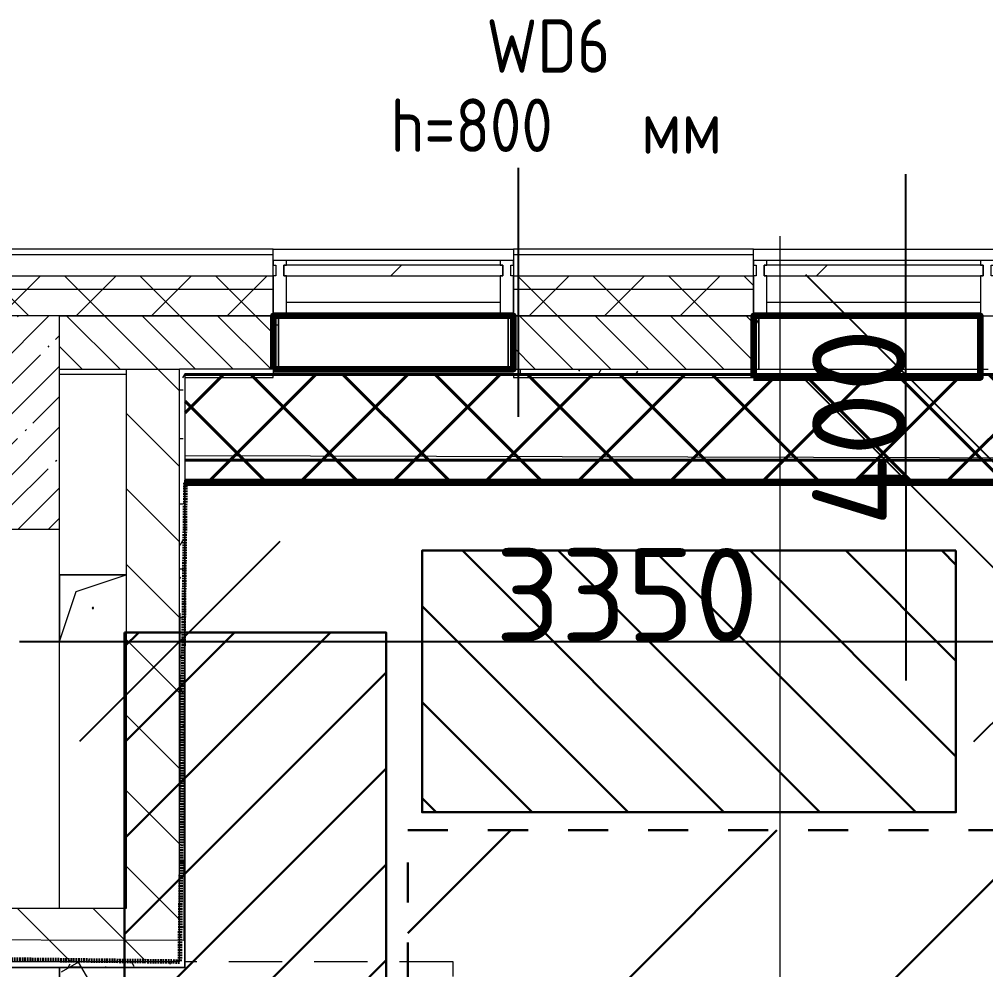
# Model space of a CAD drawing. Header units: millimetres. Extents: x -249154 to 415037, y -45458 to 354837.
# Drawn here: x 14224 to 17844, y 24514 to 28075 of the extents above; entities that cross this region are included whole.
import ezdxf

# ---------------------------------------------------------------- set-up
doc = ezdxf.new("R2010")
doc.units = ezdxf.units.MM
doc.linetypes.add('200_ШТРИХ__ш1_п0_6_', pattern=[320, 200, -120])
doc.linetypes.add('Штрих короткий', pattern=[600, 300, -300])
for name, color, linetype, lineweight in [('0) НЗ Ремонт штукатурка', 6, 'Continuous', 60), ('0) строит. леса', 20, 'Continuous', 30), ('3.3) Шпаклевка баз. фин. WD5-13', 160, 'Continuous', 140), ('5.6) Перегародка WD6', 6, 'Continuous', 40), ('839 штук откосы', 3, 'Continuous', 158), ('874 шпакл откосы', 5, 'Continuous', 158), ('A-AREA-BNDY', 7, 'Continuous', 5), ('A-FLOR', 7, 'Continuous', 9), ('A-GENM', 7, 'Continuous', 9), ('A-GLAZ-CURT', 7, 'Continuous', 9), ('A-GLAZ-CURT-1', 7, 'Continuous', 5), ('A-GLAZ-CURT-2', 7, 'Continuous', 20), ('A-GLAZ-CWMG', 7, 'Continuous', 9), ('A-GLAZ-CWMG-1', 7, 'Continuous', 20), ('A-WALL', 7, 'Continuous', 5), ('I-WALL', 7, 'Continuous', 5), ('S-COLS', 7, 'Continuous', 9), ('S-COLS-1', 7, 'Continuous', 5), ('Оси', 7, 'Continuous', 9)]:
    doc.layers.add(name, color=color, linetype=linetype, lineweight=lineweight)
for name, color, linetype, lineweight, true_color in [('A-DOOR-1', 7, 'Continuous', 5, 0xc0c0c0), ('A-DOOR-3', 7, '200_ШТРИХ__ш1_п0_6_', 5, 0xc0c0c0), ('A-DOOR-FRAM-1', 7, 'Continuous', 5, 0xc0c0c0), ('A-WALL-1', 9, 'Continuous', 5, 0x808080), ('A-WALL-FNSH-1', 9, 'Continuous', 5, 0x808080)]:
    doc.layers.add(name, color=color, linetype=linetype, lineweight=lineweight, true_color=true_color)
doc.styles.add('GOST Common_1', font='', dxfattribs={"width": 0.9, "height": 250})
doc.styles.add('ISOCPEUR_1', font='isocpeur.ttf', dxfattribs={"height": 350})
doc.styles.add('ISOCPEUR_4', font='isocpeur.ttf', dxfattribs={"width": 0.9, "height": 1000})
doc.styles.get('GOST Common_1').set_extended_font_data('GOST Common')
doc.dimstyles.new('ISO-2_0_0_9К_Средний_округл2_1', dxfattribs={"dimscale": 304.8, "dimtxt": 995.981176, "dimasz": 2.46063, "dimexe": 1.968504, "dimexo": 0, "dimgap": 0, "dimtad": 1, "dimdec": 0, "dimrnd": 10, "dimzin": 0, "dimdsep": 46, "dimtxsty": 'ISOCPEUR_4', "dimblk1": 'OBLIQUE', "dimblk2": 'OBLIQUE', "dimsah": 1, "dimcen": 0.09, "dimdle": 1.968504, "dimazin": 0, "dimtfac": 1, "dimtdec": 4, "dimtix": 1, "dimtmove": 0, "dimatfit": 3, "dimfxl": 1, "dimtvp": 1, "dimtolj": 1, "dimtzin": 0, "dimarcsym": 2})
pattern_1 = [(45, (64.7, -136.06), (-141.4214, 141.4214), []), (135, (64.7, -136.06), (-141.4214, -141.4214), [])]
pattern_2 = [(135, (64.7, -136.06), (-141.4214, -141.4214), [])]
pattern_3 = [(0, (64.7, -136.06), (243.84, 60.96), [20.117, -162.763, 20.117, -162.763, -975.36]), (0, (64.7, -136.06), (243.84, 60.96), [-365.76, 20.117, -345.643, 20.117, -162.763, -426.72]), (0, (64.7, -136.06), (243.84, 60.96), [-914.4, 20.117, -101.803, 20.117, -284.683]), (120, (156.14, -105.58), (-174.71291, 180.69163), [20.117, -162.763, 20.117, -162.763, -975.36]), (120, (156.14, -105.58), (-174.71291, 180.69163), [-365.76, 20.117, -345.643, 20.117, -162.763, -426.72]), (120, (156.14, -105.58), (-174.71291, 180.69163), [-914.4, 20.117, -101.803, 20.117, -284.683]), (240, (186.62, 16.34), (-69.12709, -241.65163), [20.117, -162.763, 20.117, -162.763, -975.36]), (240, (186.62, 16.34), (-69.12709, -241.65163), [-365.76, 20.117, -345.643, 20.117, -162.763, -426.72]), (240, (186.62, 16.34), (-69.12709, -241.65163), [-914.4, 20.117, -101.803, 20.117, -284.683])]

# ---------------------------------------------------------------- blocks, each defined once
blk = doc.blocks.new('BSC_Колонна _Прямоугольная - 600х800-24078684-Объем проектирования 1 этажа')
at = {"layer": 'S-COLS-1'}
h = blk.add_hatch(dxfattribs=at)
h.set_pattern_fill('FP_21', color=256, style=0, pattern_type=2)
h.set_pattern_definition([(45, (-14010, -26700), (-114.04925, 114.04925), []), (45, (-13895.95, -26700), (-114.04925, 114.04925), [201.613, -40.323, 6.706, -33.617])])
h.paths.add_polyline_path([(-272.1, -400), (300, -400), (300, 400), (-300, 400), (-300, -400)])
for p, q in [((300, 400), (-300, 400)), ((-300, 400), (-300, -400)), ((300, -400), (300, 400)), ((-300, -400), (300, -400))]:
    blk.add_line(p, q, dxfattribs=at)
blk = doc.blocks.new('Системная панель - Стекло - 40мм-22856102-Объем проектирования 1 этажа')
at = {"layer": 'A-GLAZ-CURT-1'}
h = blk.add_hatch(dxfattribs=at)
h.set_pattern_fill('FP_51', color=256, style=0, pattern_type=2)
h.set_pattern_definition([(45, (-17560.26, -27090), (-565.685, 565.685), [400, -1200]), (45, (-17960.26, -27290), (-565.685, 565.685), [1200, -400]), (45, (-17160.26, -27490), (-565.685, 565.685), [400, -1200])])
h.paths.add_polyline_path([(-147, -40), (410, -40), (410, 0), (-410, 0), (-410, -40), (-400, -40)])
at = {"layer": 'A-GLAZ-CURT-2'}
for p, q in [((410, 0), (-410, 0)), ((-410, 0), (-410, -40)), ((410, -40), (410, 0)), ((-410, -40), (410, -40))]:
    blk.add_line(p, q, dxfattribs=at)
blk = doc.blocks.new('Прямоугольный импост - Импост структурный с накладкой - 160мм Темный-33186088-Объем проектирования 1 этажа')
at = {"layer": 'A-GLAZ-CWMG'}
for p, q in [((17760.3, 27307), (16960.3, 27307)), ((17760.3, 27150), (16960.3, 27150))]:
    blk.add_line(p, q, dxfattribs=at)
blk = doc.blocks.new('Прямоугольный импост - Импост структурный с накладкой - 190мм-22856094-Объем проектирования 1 этажа')
at = {"layer": 'A-GLAZ-CWMG-1'}
for p, q in [((-50, 40), (-50, 190)), ((-50, 190), (0, 190)), ((0, 190), (0, 40)), ((-40, 40), (-50, 40)), ((-40, 0), (-40, 40)), ((-10, 40), (-10, 0)), ((0, 40), (-10, 40)), ((-50, -17), (-50, 0)), ((-50, 0), (-40, 0)), ((-10, 0), (0, 0)), ((0, 0), (0, -17)), ((0, -17), (-50, -17))]:
    blk.add_line(p, q, dxfattribs=at)
blk = doc.blocks.new('DOR__перегородка__Прямоугольная - ТП-2_ Вн_ДПГ_9480х4200h_2-23998078-Объем проектирования 1 этажа')
at = {"layer": 'A-DOOR-3'}
for p, q in [((7032, 0), (9460, 0)), ((9480, -1474.2), (9480, -470)), ((9105.2, -1474.2), (9480, -1474.2))]:
    blk.add_line(p, q, dxfattribs=at)
at = {"layer": 'A-DOOR-FRAM-1'}
for p, q in [((9478.9, -71.7), (9441.4, -6.7)), ((8266.6, -771.8), (9478.9, -71.7))]:
    blk.add_line(p, q, dxfattribs=at)
blk = doc.blocks.new('Прямоугольный импост - Импост структурный с накладкой - 190мм-22856098-Объем проектирования 1 этажа')
at = {"layer": 'A-GLAZ-CWMG-1'}
for p, q in [((0, 190), (-50, 190)), ((-50, 190), (-50, 40)), ((0, 40), (0, 190)), ((-50, 40), (-40, 40)), ((-40, 40), (-40, 0)), ((-10, 0), (-10, 40)), ((-10, 40), (0, 40)), ((-40, 0), (-50, 0)), ((-50, 0), (-50, -17)), ((0, 0), (-10, 0)), ((0, -17), (0, 0)), ((-50, -17), (0, -17))]:
    blk.add_line(p, q, dxfattribs=at)
blk = doc.blocks.new('Системная панель - Стекло - 40мм-V196-Объем проектирования 1 этажа')
at = {"layer": 'A-GLAZ-CURT-1'}
h = blk.add_hatch(dxfattribs=at)
h.set_pattern_fill('FP_185', color=256, style=0, pattern_type=2)
h.set_pattern_definition([(45, (-15760.26, -27090), (-565.685, 565.685), [400, -1200]), (45, (-16160.26, -27290), (-565.685, 565.685), [1200, -400]), (45, (-15360.26, -27490), (-565.685, 565.685), [400, -1200])])
h.paths.add_polyline_path([(-400, -40), (410, -40), (410, 0), (-410, 0), (-410, -40)])
at = {"layer": 'A-GLAZ-CURT-2'}
for p, q in [((410, 0), (-410, 0)), ((-410, 0), (-410, -40)), ((410, -40), (410, 0)), ((-410, -40), (410, -40))]:
    blk.add_line(p, q, dxfattribs=at)
blk = doc.blocks.new('GM_Отверстие прямоугольное _в плите_ - Отверстие-V210-Объем проектирования 1 этажа')
at = {"layer": 'A-GENM'}
for p, q in [((-125, -125), (-125, 125)), ((-125, 125), (125, 125)), ((125, 125), (-125, 125)), ((-125, 125), (-125, -125)), ((-62.5, 62.5), (125, 125)), ((-125, -125), (-62.5, 62.5)), ((125, -125), (-125, -125)), ((-125, -125), (125, -125))]:
    blk.add_line(p, q, dxfattribs=at)
for start, end in [(360, 180), (180, 360)]:
    blk.add_arc((0, 0), 2.5, start, end, dxfattribs=at)
blk = doc.blocks.new('Зашивка приборов отопления12 - Зашивка приборов отопления-33278990-Объем проектирования 1 этажа')
at = {"layer": 'A-WALL'}
for p, q in [((35540, 23400), (34640, 23400)), ((37340, 23400), (36440, 23400)), ((34309.7, 23079), (37609, 23079)), ((37609, 23079), (34309.7, 23079)), ((34309.7, 23004), (37609, 23004))]:
    blk.add_line(p, q, dxfattribs=at)
blk = doc.blocks.new('_Oblique')
at = {"color": 0, "linetype": 'ByBlock', "lineweight": -2}
blk.add_line((-0.5, -0.5), (0.5, 0.5), dxfattribs=at)
blk = doc.blocks.new('*D1966')
at = {"layer": '5.6) Перегародка WD6', "color": 0, "lineweight": -2, "transparency": 16777216}
for p, q in [((18175, 26163.9), (18175, 25143.6)), ((14824.7, 25849.6), (14824.7, 25143.6)), ((14224.7, 25743.6), (18775, 25743.6))]:
    blk.add_line(p, q, dxfattribs=at)
at = {"layer": 'Defpoints', "color": 0, "transparency": 16777216}
for p in [(18175, 26163.9), (14824.7, 25849.6), (18175, 25743.6)]:
    blk.add_point(p, dxfattribs=at)
at = {"layer": '5.6) Перегародка WD6', "color": 0, "lineweight": -2, "transparency": 16777216, "xscale": 750, "yscale": 750, "zscale": 750, "rotation": 180}
blk.add_blockref('_Oblique', (14824.7, 25743.6), dxfattribs=at)
at = {"layer": '5.6) Перегародка WD6', "color": 0, "lineweight": -2, "transparency": 16777216, "xscale": 750, "yscale": 750, "zscale": 750}
blk.add_blockref('_Oblique', (18175, 25743.6), dxfattribs=at)
at = {"layer": '5.6) Перегародка WD6', "color": 0, "lineweight": 25, "transparency": 16777216, "insert": (16499.8, 25918.6), "char_height": 350, "width": 606.782, "attachment_point": 5, "style": 'ISOCPEUR_1'}
blk.add_mtext('\\A1;3350', dxfattribs=at)
blk = doc.blocks.new('*D1968')
at = {"layer": '5.6) Перегародка WD6', "color": 0, "lineweight": -2, "transparency": 16777216}
for p, q in [((17545, 26743.9), (17545, 27493.9)), ((17438.9, 26743.9), (18145, 26743.9)), ((17545, 26347.9), (17545, 26743.9)), ((17438.9, 26347.9), (18145, 26347.9)), ((17545, 26347.9), (17545, 25597.9))]:
    blk.add_line(p, q, dxfattribs=at)
at = {"layer": 'Defpoints', "color": 0, "transparency": 16777216}
for p in [(17438.9, 26743.9), (17545, 26743.9), (17438.9, 26347.9)]:
    blk.add_point(p, dxfattribs=at)
at = {"layer": '5.6) Перегародка WD6', "color": 0, "lineweight": -2, "transparency": 16777216, "xscale": 750, "yscale": 750, "zscale": 750}
for p, rotation in [((17545, 26743.9), 270), ((17545, 26347.9), 90)]:
    blk.add_blockref('_Oblique', p, dxfattribs=dict(at, rotation=rotation))
at = {"layer": '5.6) Перегародка WD6', "color": 0, "lineweight": 25, "transparency": 16777216, "insert": (17370, 26545.9), "char_height": 350, "width": 478.071, "attachment_point": 5, "rotation": 90, "style": 'ISOCPEUR_1'}
blk.add_mtext('\\A1;400', dxfattribs=at)

msp = doc.modelspace()

# ---------------------------------------------------------------- hatches: boundary and pattern name
at = {"layer": '0) строит. леса'}
h = msp.add_hatch(dxfattribs=at)
h.set_pattern_fill('ANSI31', color=256, scale=80, angle=-90)
h.set_pattern_definition([(315, (161612.2, 21884.3), (179.60512, 179.60512), [])])
h.paths.add_polyline_path([(17733.1, 26084), (15733.1, 26084), (15733.1, 25104), (17733.1, 25104)])
h = msp.add_hatch(dxfattribs=at)
h.set_pattern_fill('ANSI31', color=256, scale=80)
h.set_pattern_definition([(45, (18817.83, 169657.03), (-179.60512, 179.60512), [])])
h.paths.add_polyline_path([(14618.1, 25777.9), (14618.1, 23777.9), (15598.1, 23777.9), (15598.1, 25777.9)])
at = {"layer": '0) строит. леса', "linetype": 'Штрих короткий', "ltscale": 0.5}
h = msp.add_hatch(dxfattribs=at)
h.set_pattern_fill('ANSI31', color=256, scale=222)
h.paths.add_polyline_path([(15679.9, 25037.1), (27261.3, 25037.1), (27261.3, 16365.4), (15679.9, 16365.4)])
at = {"layer": '5.6) Перегародка WD6'}
h = msp.add_hatch(dxfattribs=at)
h.set_pattern_fill('ANSI37', color=256, scale=77, style=0)
h.paths.add_polyline_path([(17834, 26422.9), (18196, 26422.9), (18196, 26743.9), (14845.7, 26743.9), (14845.7, 26422.9), (17665.8, 26422.9)])
h = msp.add_hatch(dxfattribs=at)
h.set_pattern_fill('ANSI37', color=256, scale=77, style=0)
h.paths.add_polyline_path([(15816.1, 26347.9), (18196, 26347.9), (18196, 26422.9), (14845.7, 26422.9), (14845.7, 26347.9)])
at = {"layer": 'A-WALL'}
h = msp.add_hatch(dxfattribs=at)
h.set_pattern_fill('FP_24', color=256, style=0, pattern_type=2)
h.set_pattern_definition(pattern_1)
h.paths.add_polyline_path([(33782.4, 27063.9), (33824.7, 27063.9), (33824.7, 27113.9), (31974.7, 27113.9), (31974.7, 27063.9), (33774.7, 27063.9)])
h.paths.add_polyline_path([(30874.7, 27063.9), (30874.7, 27113.9), (21974.7, 27113.9), (21974.7, 27063.9), (30687.8, 27063.9)])
h.paths.add_polyline_path([(20274.7, 27063.9), (20274.7, 27113.9), (19675, 27113.9), (19675, 27063.9)])
h.paths.add_polyline_path([(18775, 27063.9), (18775, 27113.9), (17875, 27113.9), (17875, 27063.9), (18309.5, 27063.9)])
h.paths.add_polyline_path([(16246.4, 27063.9), (16975, 27063.9), (16975, 27113.9), (16075, 27113.9), (16075, 27063.9)])
h.paths.add_polyline_path([(13794.7, 27063.9), (15175, 27063.9), (15175, 27113.9), (13794.7, 27113.9)])
h = msp.add_hatch(dxfattribs=at)
h.set_pattern_fill('FP_24', color=256, style=0, pattern_type=2)
h.set_pattern_definition(pattern_1)
h.paths.add_polyline_path([(25874.7, 26963.9), (30842.7, 26965.9), (30842.7, 26973.9), (30874.7, 26973.9), (30874.7, 27063.9), (21974.7, 27063.9), (21974.7, 26963.9), (24498.7, 26963.9)])
h.paths.add_polyline_path([(18309.5, 26963.9), (18775, 26963.9), (18775, 27063.9), (17875, 27063.9), (17875, 26963.9), (18175, 26963.9)])
h.paths.add_polyline_path([(33074.7, 26963.9), (33774.7, 26963.9), (33774.7, 27063.9), (31974.7, 27063.9), (31974.7, 26973.9), (32006.7, 26973.9), (32006.7, 26965.9), (32750.9, 26963.9)])
h.paths.add_polyline_path([(16246.4, 26963.9), (16975, 26963.9), (16975, 27063.9), (16075, 27063.9), (16075, 26963.9)])
h.paths.add_polyline_path([(20274.7, 26963.9), (20274.7, 27063.9), (19675, 27063.9), (19675, 26963.9)])
h.paths.add_polyline_path([(14374.7, 26963.9), (15175, 26963.9), (15175, 27063.9), (13794.7, 27063.9), (13794.7, 26963.9), (14183.3, 26963.9)])
h = msp.add_hatch(dxfattribs=at)
h.set_pattern_fill('FP_2', color=256, style=0, pattern_type=2)
h.set_pattern_definition([(135, (64.7, -136.06), (-70.71068, -70.71068), [])])
h.paths.add_polyline_path([(16100, 26763.9), (16975, 26763.9), (16975, 26963.9), (16075, 26963.9), (16075, 26763.9)])
h.paths.add_polyline_path([(14374.7, 26763.9), (15175, 26763.9), (15175, 26963.9), (14374.7, 26963.9), (14374.7, 26859)])
h.paths.add_polyline_path([(20274.7, 26763.9), (20274.7, 26963.9), (19675, 26963.9), (19675, 26763.9), (19856.8, 26763.9)])
h.paths.add_polyline_path([(18175, 26763.9), (18175, 26963.9), (17875, 26963.9), (17875, 26763.9)])
at = {"layer": 'I-WALL'}
h = msp.add_hatch(dxfattribs=at)
h.set_pattern_fill('FP_191', color=256, style=0, pattern_type=2)
h.set_pattern_definition(pattern_3)
h.paths.add_polyline_path([(15175, 26763.9), (15195, 26765.3), (15195, 26963.9), (15175, 26963.9), (15175, 26886.2)])
h = msp.add_hatch(dxfattribs=at)
h.set_pattern_fill('FP_191', color=256, style=0, pattern_type=2)
h.set_pattern_definition(pattern_3)
h.paths.add_polyline_path([(16075, 26763.9), (16075, 26963.9), (16055, 26961.7), (16055, 26763.9)])
h = msp.add_hatch(dxfattribs=at)
h.set_pattern_fill('FP_191', color=256, style=0, pattern_type=2)
h.set_pattern_definition(pattern_3)
h.paths.add_polyline_path([(16975, 26763.9), (16995, 26764.4), (16995, 26963.9), (16975, 26963.9), (16975, 26830.7)])
h = msp.add_hatch(dxfattribs=at)
h.set_pattern_fill('FP_23', color=256, style=0, pattern_type=2)
h.set_pattern_definition(pattern_2)
h.paths.add_polyline_path([(14824.7, 24543.9), (14824.7, 26763.9), (14624.7, 26763.9), (14624.7, 24543.9)])
h = msp.add_hatch(dxfattribs=at)
h.set_pattern_fill('FP_191', color=256, style=0, pattern_type=2)
h.set_pattern_definition(pattern_3)
h.paths.add_polyline_path([(14824.7, 24543.9), (14844.7, 24543.9), (14844.7, 26763.9), (14824.7, 26763.9), (14824.7, 24743.9)])
h = msp.add_hatch(dxfattribs=at)
h.set_pattern_fill('FP_191', color=256, style=0, pattern_type=2)
h.set_pattern_definition(pattern_3)
h.paths.add_polyline_path([(18130.3, 26743.9), (18175, 26743.9), (18175, 26763.9), (17875, 26763.9), (17875, 26743.9)])
h.paths.add_polyline_path([(15032.7, 26743.9), (15175, 26743.9), (15175, 26763.9), (14844.7, 26763.9), (14844.9, 26743.9), (14871.7, 26743.9)])
h.paths.add_polyline_path([(16100, 26743.9), (16975, 26743.9), (16975, 26763.9), (16100, 26763.9)])
h = msp.add_hatch(dxfattribs=at)
h.set_pattern_fill('FP_23', color=256, style=0, pattern_type=2)
h.set_pattern_definition(pattern_2)
h.paths.add_polyline_path([(14400.2, 24543.9), (14624.7, 24543.9), (14624.7, 24743.9), (13975, 24743.9), (13975, 24543.9), (14394.7, 24543.9)])
h = msp.add_hatch(dxfattribs=at)
h.set_pattern_fill('FP_191', color=256, style=0, pattern_type=2)
h.set_pattern_definition(pattern_3)
h.paths.add_polyline_path([(14844.7, 24523.9), (14844.7, 24543.9), (13774.7, 24543.7), (13775, 24523.9), (14413.6, 24523.9), (14446.4, 24542.9), (14457.3, 24523.9)])

# ---------------------------------------------------------------- linework, layer by layer
at = {"layer": '0) НЗ Ремонт штукатурка', "linetype": '200_ШТРИХ__ш1_п0_6_', "ltscale": 0.03}
msp.add_lwpolyline([(14845.7, 26337.9), (14824.7, 24543.9), (13775, 24556.2)], dxfattribs=at)
at = {"layer": '0) строит. леса'}
for points in [[(17733.1, 26084), (15733.1, 26084), (15733.1, 25104), (17733.1, 25104)], [(14618.1, 25777.9), (14618.1, 23777.9), (15598.1, 23777.9), (15598.1, 25777.9)]]:
    msp.add_lwpolyline(points, close=True, dxfattribs=at)
at = {"layer": '0) строит. леса', "linetype": 'Штрих короткий', "ltscale": 0.5}
msp.add_lwpolyline([(15679.9, 25037.1), (27261.3, 25037.1), (27261.3, 16365.4), (15679.9, 16365.4)], close=True, dxfattribs=at)
at = {"layer": '3.3) Шпаклевка баз. фин. WD5-13', "ltscale": 0.5}
msp.add_lwpolyline([(18142.1, 26337.9), (14845.7, 26337.9)], dxfattribs=at)
at = {"layer": '5.6) Перегародка WD6', "color": 18, "lineweight": 25, "true_color": 0x000000}
msp.add_line((16093.7, 26585.1), (16093.7, 27518), dxfattribs=at)
at = {"layer": '5.6) Перегародка WD6'}
for p, q in [((18196, 26743.9), (14845.7, 26743.9)), ((14845.7, 26422.9), (18196, 26422.9)), ((18196, 26422.9), (14845.7, 26422.9)), ((14845.7, 26347.9), (18196, 26347.9))]:
    msp.add_line(p, q, dxfattribs=at)
at = {"layer": '839 штук откосы', "ltscale": 0.5}
for points in [[(15175, 26763.9), (16075, 26763.9), (16075, 26963.9), (15175, 26963.9)], [(16975, 26732.9), (17825, 26732.9), (17825, 26963.9), (16975, 26963.9)]]:
    msp.add_lwpolyline(points, close=True, dxfattribs=at)
at = {"layer": '874 шпакл откосы', "ltscale": 0.5}
for points in [[(15175, 26763.9), (16075, 26763.9), (16075, 26963.9), (15175, 26963.9)], [(16975, 26732.9), (17825, 26732.9), (17825, 26963.9), (16975, 26963.9)]]:
    msp.add_lwpolyline(points, close=True, dxfattribs=at)
at = {"layer": 'A-AREA-BNDY', "flags": 128}
msp.add_lwpolyline([(21942.9, 26797), (20284.9, 26800.9), (20284.1, 26428.1), (18804.3, 26431.6), (18803.8, 26224.4), (18141.8, 26226), (18142.3, 26431), (14844.1, 26438.7), (14839.8, 24623.7), (13768.8, 24626.2), (13763.1, 22199.2), (14394.1, 22197.7), (14392.6, 21534.7), (13761.6, 21536.2), (13754.3, 18457.2), (14385.3, 18455.8), (14383.8, 17786.8), (13752.8, 17788.2), (13746.7, 15198.2), (20267.7, 15182.9), (20260.4, 12072.9), (22598.4, 12067.5)], dxfattribs=at)
at = {"layer": 'A-FLOR'}
for p, q in [((14844.7, 24523.9), (14844.7, 26347.9)), ((14374.7, 24743.9), (14374.7, 26163.9)), ((9794.7, 24523.9), (14413.6, 24523.9)), ((14374.7, 24523.9), (14374.7, 22095.9)), ((14457.3, 24523.9), (14844.7, 24523.9))]:
    msp.add_line(p, q, dxfattribs=at)
at = {"layer": 'A-WALL'}
for p, q in [((13794.7, 27193.9), (15175, 27193.9)), ((15175, 27213.9), (16075, 27213.9)), ((16075, 27193.9), (16975, 27193.9)), ((16975, 27213.9), (17875, 27213.9)), ((13794.7, 27113.9), (15175, 27113.9)), ((16075, 27113.9), (16975, 27113.9)), ((13794.7, 27063.9), (15175, 27063.9)), ((16075, 27063.9), (16975, 27063.9)), ((14374.7, 26963.9), (15175, 26963.9)), ((15195, 26963.9), (14374.7, 26963.9)), ((16025, 26963.9), (15225, 26963.9)), ((16995, 26963.9), (16055, 26963.9)), ((16075, 26963.9), (16975, 26963.9)), ((17825, 26963.9), (17025, 26963.9)), ((15195, 26763.9), (14824.7, 26763.9)), ((16055, 26763.9), (16995, 26763.9)), ((14844.7, 26743.9), (15175, 26743.9)), ((14844.7, 26743.9), (14844.7, 26347.9)), ((14845.7, 26732.9), (14844.7, 26732.9)), ((16100, 26743.9), (16975, 26743.9))]:
    msp.add_line(p, q, dxfattribs=at)
at = {"layer": 'A-WALL-1'}
for p, q in [((15175, 26963.9), (15175, 27193.9)), ((16075, 27193.9), (16075, 26963.9)), ((16975, 26963.9), (16975, 27193.9)), ((15175, 26963.9), (15175, 26743.9)), ((15195, 26763.9), (15195, 26963.9)), ((16055, 26963.9), (16055, 26763.9)), ((16075, 26963.9), (16075, 26763.9)), ((16975, 26963.9), (16975, 26743.9)), ((16995, 26763.9), (16995, 26963.9)), ((14374.7, 26763.9), (14824.7, 26763.9)), ((14624.7, 26763.9), (14624.7, 24743.9)), ((14824.7, 24543.9), (14824.7, 26763.9)), ((16100, 26763.9), (16100, 26743.9)), ((14624.7, 24743.9), (13975, 24743.9)), ((14824.7, 24543.9), (13774.7, 24543.9))]:
    msp.add_line(p, q, dxfattribs=at)
at = {"layer": 'A-WALL-FNSH-1'}
for p, q in [((15175, 27213.9), (13774.7, 27213.9)), ((15175, 27193.9), (15175, 27213.9)), ((16975, 27213.9), (16075, 27213.9)), ((16075, 27213.9), (16075, 27193.9)), ((16975, 27193.9), (16975, 27213.9)), ((15196, 26963.9), (15195, 26963.9)), ((15196, 26763.9), (15196, 26963.9)), ((16054, 26963.9), (16054, 26763.9)), ((16055, 26963.9), (16054, 26963.9)), ((16996, 26963.9), (16995, 26963.9)), ((16996, 26763.9), (16996, 26963.9)), ((15195, 26763.9), (15196, 26763.9)), ((16054, 26763.9), (16055, 26763.9)), ((16995, 26763.9), (16996, 26763.9)), ((14845.7, 26732.9), (15175, 26732.9)), ((14845.7, 24522.9), (14845.7, 26732.9)), ((15175, 26732.9), (15175, 26743.9)), ((16100, 26743.9), (16075, 26743.9)), ((16075, 26743.9), (16075, 26732.9)), ((16075, 26732.9), (16975, 26732.9)), ((16975, 26732.9), (16975, 26743.9)), ((13753.7, 24522.9), (14845.7, 24522.9)), ((14457.3, 24523.9), (14413.6, 24523.9))]:
    msp.add_line(p, q, dxfattribs=at)
at = {"layer": 'I-WALL'}
for p, q in [((15225, 26963.9), (16025, 26963.9)), ((17025, 26963.9), (17825, 26963.9)), ((15196, 26763.9), (16054, 26763.9)), ((16996, 26763.9), (17854, 26763.9)), ((14624.7, 26743.9), (14374.7, 26743.9)), ((16075, 26743.9), (15175, 26743.9)), ((16075, 26743.9), (15175, 26743.9)), ((17875, 26743.9), (16975, 26743.9)), ((17875, 26743.9), (16975, 26743.9)), ((14845.7, 26348.9), (15175, 26348.9)), ((18144, 26337.9), (14845.7, 26337.9)), ((15175, 26348.9), (15175, 26337.9)), ((16075, 26348.9), (16975, 26348.9)), ((16075, 26337.9), (16075, 26348.9)), ((16975, 26348.9), (16975, 26337.9))]:
    msp.add_line(p, q, dxfattribs=at)
at = {"layer": 'Оси'}
msp.add_lwpolyline([(17074.7, -2042.3), (17074.7, 2957.7), (17074.7, 22262), (17074.7, 27262)], dxfattribs=at)

# ---------------------------------------------------------------- block references
at = {"layer": 'A-DOOR-1', "rotation": 90.00000000000044}
msp.add_blockref('DOR__перегородка__Прямоугольная - ТП-2_ Вн_ДПГ_9480х4200h_2-23998078-Объем проектирования 1 этажа', (14374.7, 15063.9), dxfattribs=at)
at = {"layer": 'A-GENM'}
msp.add_blockref('GM_Отверстие прямоугольное _в плите_ - Отверстие-V210-Объем проектирования 1 этажа', (14499.7, 25868.9), dxfattribs=at)
at = {"layer": 'A-GLAZ-CURT'}
for name, p in [('Системная панель - Стекло - 40мм-V196-Объем проектирования 1 этажа', (15625, 27153.9)), ('Системная панель - Стекло - 40мм-22856102-Объем проектирования 1 этажа', (17425, 27153.9))]:
    msp.add_blockref(name, p, dxfattribs=at)
at = {"layer": 'A-GLAZ-CWMG', "rotation": 180}
for p in [(15175, 27153.9), (16975, 27153.9)]:
    msp.add_blockref('Прямоугольный импост - Импост структурный с накладкой - 190мм-22856098-Объем проектирования 1 этажа', p, dxfattribs=at)
at = {"layer": 'A-GLAZ-CWMG'}
for p in [(-1735.3, -136.1), (64.7, -136.1)]:
    msp.add_blockref('Прямоугольный импост - Импост структурный с накладкой - 160мм Темный-33186088-Объем проектирования 1 этажа', p, dxfattribs=at)
at = {"layer": 'A-GLAZ-CWMG', "extrusion": (0, 0, -1), "rotation": 180}
for p in [(-16075, 27153.9), (-17875, 27153.9)]:
    msp.add_blockref('Прямоугольный импост - Импост структурный с накладкой - 190мм-22856094-Объем проектирования 1 этажа', p, dxfattribs=at)
at = {"layer": 'A-WALL'}
msp.add_blockref('Зашивка приборов отопления12 - Зашивка приборов отопления-33278990-Объем проектирования 1 этажа', (-19465, 3343.9), dxfattribs=at)
at = {"layer": 'S-COLS'}
msp.add_blockref('BSC_Колонна _Прямоугольная - 600х800-24078684-Объем проектирования 1 этажа', (14074.7, 26563.9), dxfattribs=at)

# ---------------------------------------------------------------- texts
at = {"layer": '5.6) Перегародка WD6', "color": 18, "lineweight": 25, "true_color": 0x000000, "char_height": 200, "attachment_point": 1, "style": 'GOST Common_1'}
for s, insert, width in [('WD6', (15973.8, 28074.5), 584.43), ('h=800', (15614.5, 27777.6), 793.671), ('мм', (16553.9, 27771.2), 360.759)]:
    msp.add_mtext(s, dxfattribs=dict(at, insert=insert, width=width))

# ---------------------------------------------------------------- dimensions: what is measured, and where the dimension line sits
at = {"layer": '5.6) Перегародка WD6', "color": 18, "lineweight": 25, "true_color": 0x000000}
dim = msp.add_linear_dim(base=(17545, 26743.9), p1=(17438.9, 26347.9), p2=(17438.9, 26743.9), angle=90, dimstyle='ISO-2_0_0_9К_Средний_округл2_1', override={"dimtxt": 200, "dimpost": '<>', "dimtxsty": 'ISOCPEUR_1', "dimfxl": 396}, dxfattribs=at)
dim.commit()
dim.dimension.update_dxf_attribs({"geometry": '*D1968', "text_midpoint": (17370, 26545.9)})
dim = msp.add_linear_dim(base=(18175, 25743.6), p1=(14824.7, 25849.6), p2=(18175, 26163.9), dimstyle='ISO-2_0_0_9К_Средний_округл2_1', override={"dimtxt": 200, "dimpost": '<>', "dimtxsty": 'ISOCPEUR_1', "dimfxl": 3364.966276}, dxfattribs=at)
dim.commit()
dim.dimension.update_dxf_attribs({"geometry": '*D1966', "text_midpoint": (16499.8, 25918.6)})

doc.saveas('drawing.dxf')
